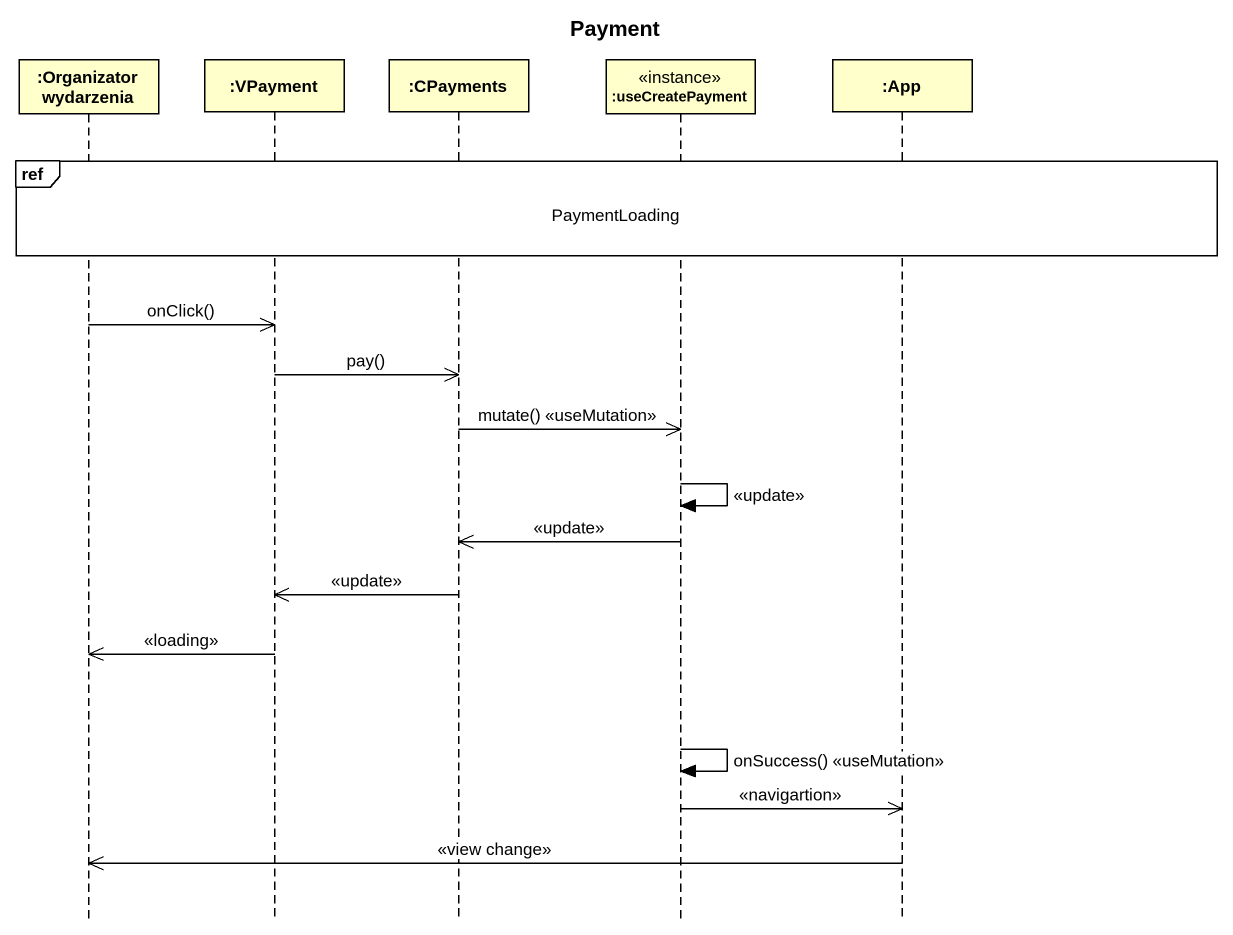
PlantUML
@startuml
title Payment
hide footbox
participant ":Organizator wydarzenia" as Organizator_wydarzenia
participant ":VPayment" as VPayment
participant ":CPayments" as CPayments
participant ":useCreatePayment" as useCreatePayment <<instance>>
participant ":App" as App

ref over Organizator_wydarzenia, VPayment, CPayments, useCreatePayment, App : PaymentLoading
Organizator_wydarzenia ->> VPayment : onClick()
VPayment ->> CPayments : pay()
CPayments ->> useCreatePayment : mutate() <<useMutation>>
useCreatePayment -> useCreatePayment : <<update>>
useCreatePayment ->> CPayments : <<update>>
CPayments ->> VPayment : <<update>>
VPayment ->> Organizator_wydarzenia : <<loading>>
useCreatePayment -> useCreatePayment : onSuccess() <<useMutation>>
useCreatePayment ->> App : <<navigartion>>
App ->> Organizator_wydarzenia : <<view change>>
@enduml
